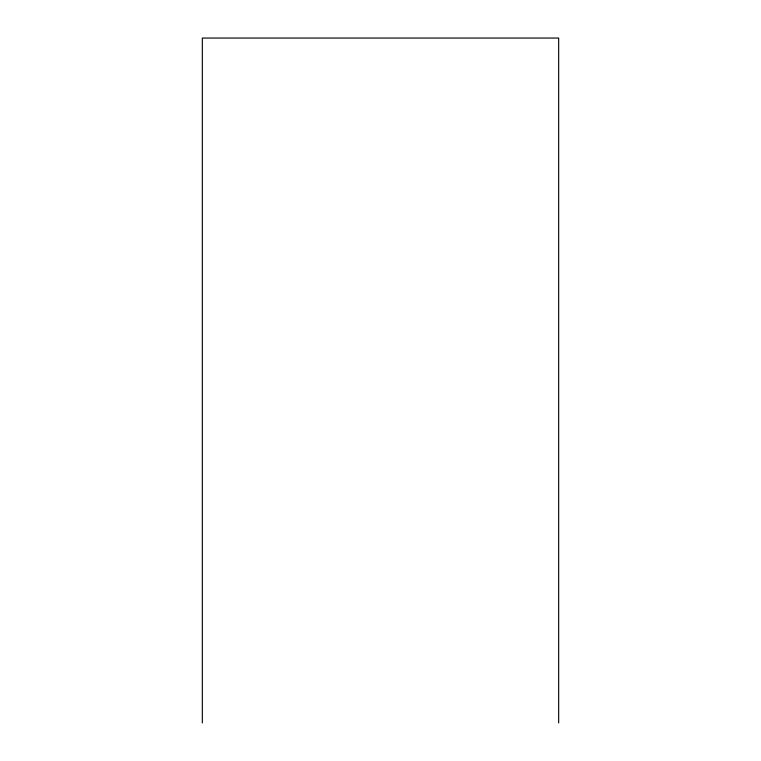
<?xml version="1.0" encoding="UTF-8"?>
<svg xmlns="http://www.w3.org/2000/svg" width="761" height="761" viewBox="0 0 761 761"><rect width="100%" height="100%" fill="white"/><g stroke="black" fill="none" stroke-linecap="round" stroke-linejoin="round"><path stroke-width="1.14" d="M558.669 722.95L558.669 38.05L202.331 38.05L202.331 722.95"/></g></svg>
